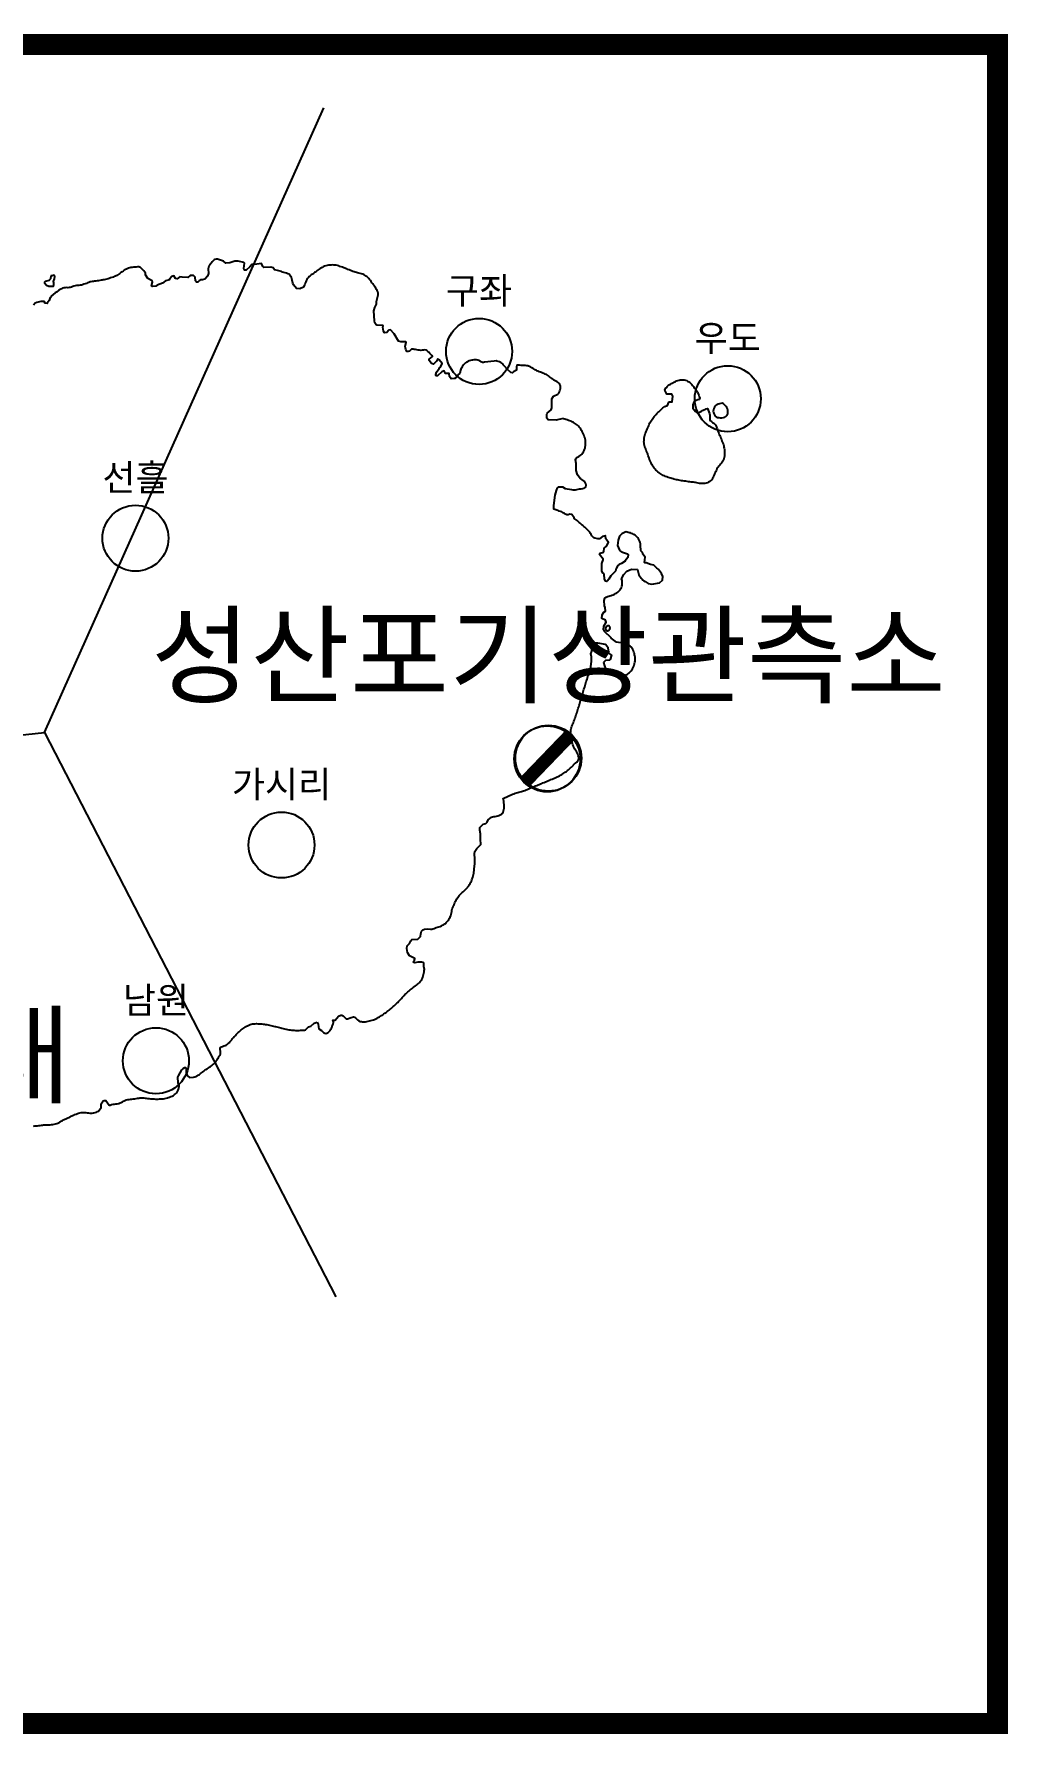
# Model space of a CAD drawing. Header units: millimetres. Extents: x -954552 to 1497340, y -301250 to 736091.
# Drawn here: x 169104 to 206020, y -49129 to 15304 of the extents above; entities that cross this region are included whole.
import ezdxf
from ezdxf.enums import TextEntityAlignment as Align

# ---------------------------------------------------------------- set-up
doc = ezdxf.new("R2010")
doc.units = ezdxf.units.MM
for name, color, linetype in [('2122', 7, 'Continuous'), ('AWS', 4, 'Continuous'), ('AWS명', 2, 'Continuous'), ('EL', 2, 'Continuous'), ('Point', 1, 'Continuous'), ('관측소명', 3, 'Continuous'), ('기상청', 1, 'Continuous'), ('티센', 6, 'Continuous')]:
    doc.layers.add(name, color=color, linetype=linetype)
doc.styles.get("Standard").update_dxf_attribs({"font": ''})
doc.styles.get('Standard').set_extended_font_data('Gulim')

# ---------------------------------------------------------------- blocks, each defined once
blk = doc.blocks.new('관측소(기상청)')
at = {"layer": '기상청', "const_width": 500}
blk.add_lwpolyline([(821, 874), (-914, -926)], dxfattribs=at)
at = {"layer": '기상청'}
blk.add_circle((-46, -26), 1250, dxfattribs=at)

msp = doc.modelspace()

# ---------------------------------------------------------------- linework, layer by layer
at = {"linetype": 'Continuous', "const_width": 800}
msp.add_lwpolyline([(107223, -48729), (107223, 14904), (205620, 14904), (205620, -48729)], close=True, dxfattribs=at)
at = {"layer": '2122', "color": 7}
for points in [[(179840, -22147), (179874, -22223), (179881, -22326), (179904, -22396), (179996, -22469), (180037, -22505), (180079, -22540), (180121, -22565), (180159, -22575), (180204, -22567), (180248, -22543), (180290, -22508), (180327, -22466), (180331, -22460), (180360, -22420), (180383, -22375), (180401, -22328), (180410, -22302), (180427, -22255), (180441, -22207), (180455, -22159), (180461, -22137), (180432, -22078), (180514, -22070), (180641, -21922), (180729, -21880), (180766, -21883), (180828, -21906), (180933, -22026), (180990, -22027), (181121, -21966), (181121, -21966), (181209, -21949), (181253, -21961), (181293, -21988), (181332, -22024), (181371, -22062), (181410, -22097), (181417, -22101), (181462, -22118), (181511, -22129), (181560, -22134), (181611, -22136), (181663, -22133), (181714, -22126), (181766, -22116), (181817, -22104), (181826, -22101), (181875, -22091), (181922, -22078), (181969, -22062), (182015, -22044), (182061, -22024), (182106, -22001), (182151, -21977), (182195, -21951), (182238, -21924), (182281, -21895), (182323, -21866), (182365, -21836), (182366, -21836), (182407, -21808), (182448, -21780), (182448, -21780), (182489, -21751), (182529, -21720), (182568, -21689), (182606, -21658), (182645, -21625), (182683, -21592), (182720, -21559), (182757, -21525), (182794, -21491), (182830, -21456), (182855, -21433), (182890, -21398), (182925, -21361), (182959, -21325), (182993, -21288), (183027, -21251), (183061, -21214), (183095, -21177), (183130, -21141), (183164, -21105), (183199, -21069), (183235, -21034), (183272, -21000), (183309, -20968), (183348, -20936), (183365, -20923), (183394, -20901), (183435, -20871), (183476, -20841), (183517, -20810), (183559, -20778), (183559, -20778), (183599, -20746), (183638, -20713), (183676, -20679), (183712, -20643), (183745, -20606), (183775, -20567), (183802, -20527), (183825, -20484), (183843, -20439), (183857, -20392), (183869, -20343), (183879, -20294), (183888, -20244), (183897, -20193), (183904, -20154), (183878, -20042), (183879, -19930), (183849, -19886), (183799, -19876), (183652, -19878), (183542, -19898), (183498, -19891), (183493, -19844), (183527, -19806), (183527, -19781), (183544, -19754), (183538, -19741), (183333, -19632), (183254, -19503), (183230, -19353), (183245, -19253), (183245, -19253), (183340, -19166), (183385, -19061), (183422, -19022), (183654, -19003), (183753, -18903), (183769, -18804), (183790, -18698), (183839, -18653), (183909, -18628), (184015, -18617), (184128, -18628), (184177, -18623), (184226, -18612), (184274, -18596), (184321, -18577), (184349, -18565), (184398, -18551), (184447, -18535), (184496, -18518), (184543, -18499), (184588, -18477), (184632, -18453), (184672, -18425), (184695, -18407), (184732, -18374), (184766, -18338), (184797, -18298), (184826, -18256), (184851, -18212), (184874, -18166), (184882, -18148), (184882, -18148), (184899, -18102), (184913, -18055), (184924, -18006), (184935, -17956), (184945, -17907), (184958, -17858), (184968, -17825), (184986, -17778), (185006, -17732), (185027, -17687), (185040, -17659), (185060, -17614), (185082, -17568), (185104, -17523), (185128, -17479), (185153, -17436), (185162, -17422), (185192, -17383), (185224, -17345), (185259, -17309), (185295, -17274), (185331, -17239), (185369, -17205), (185406, -17171), (185443, -17137), (185479, -17101), (185513, -17065), (185545, -17027), (185550, -17020), (185579, -16979), (185607, -16937), (185607, -16937), (185633, -16894), (185657, -16849), (185680, -16804), (185700, -16758), (185717, -16712), (185722, -16697), (185737, -16650), (185750, -16601), (185760, -16552), (185769, -16503), (185776, -16453), (185782, -16403), (185787, -16359), (185793, -16309), (185799, -16260), (185804, -16210), (185808, -16160), (185811, -16110), (185814, -16060), (185815, -16010), (185816, -16000), (185812, -15948), (185807, -15896), (185803, -15844), (185802, -15794), (185804, -15745), (185812, -15698), (185816, -15683), (185835, -15640), (185862, -15600), (185893, -15561), (185893, -15561), (185928, -15524), (185965, -15488), (186003, -15452), (186040, -15415), (186046, -15410), (186029, -15213), (186032, -15006), (185996, -14868), (186004, -14774), (186124, -14642), (186225, -14615), (186275, -14566), (186314, -14479), (186440, -14380), (186486, -14364), (186535, -14355), (186586, -14349), (186636, -14342), (186678, -14332), (186727, -14314), (186774, -14291), (186817, -14264), (186852, -14231), (186858, -14224), (186884, -14184), (186903, -14138), (186915, -14089), (186921, -14036), (186923, -13983), (186923, -13951), (186922, -13901), (186922, -13901), (186917, -13851), (186911, -13801), (186909, -13778), (186881, -13666), (187245, -13505), (187292, -13489), (187340, -13475), (187388, -13461), (187436, -13448), (187485, -13434), (187533, -13421), (187581, -13407), (187613, -13398), (187660, -13381), (187707, -13364), (187754, -13346), (187800, -13328), (187847, -13310), (187893, -13291), (187939, -13271), (187985, -13252), (188032, -13232), (188078, -13213), (188116, -13196), (188163, -13178), (188209, -13159), (188256, -13141), (188302, -13122), (188349, -13103), (188395, -13084), (188441, -13065), (188441, -13065), (188487, -13046), (188533, -13026), (188579, -13007), (188605, -12995), (188652, -12976), (188699, -12957), (188745, -12938), (188791, -12918), (188838, -12898), (188883, -12878), (188929, -12857), (188974, -12835), (189018, -12812), (189062, -12788), (189105, -12763), (189147, -12737), (189159, -12729), (189201, -12701), (189242, -12673), (189282, -12643), (189321, -12612), (189360, -12580), (189398, -12547), (189435, -12514), (189472, -12480), (189508, -12445), (189511, -12441), (189547, -12406), (189555, -12398), (189593, -12364), (189633, -12329), (189633, -12329), (189672, -12295), (189707, -12259), (189735, -12222), (189741, -12211), (189752, -12171), (189754, -12129), (189747, -12085), (189733, -12039), (189714, -11993), (189690, -11945), (189663, -11896), (189634, -11846), (189606, -11797), (189578, -11746), (189552, -11696), (189547, -11687), (189531, -11638), (189516, -11589), (189501, -11540), (189488, -11491), (189475, -11441), (189465, -11391), (189456, -11342), (189449, -11292), (189445, -11243), (189443, -11194), (189445, -11145), (189447, -11119), (189454, -11071), (189464, -11023), (189477, -10975), (189477, -10975), (189492, -10928), (189509, -10881), (189527, -10834), (189547, -10786), (189567, -10739), (189587, -10692), (189606, -10645), (189612, -10630), (189628, -10582), (189643, -10535), (189658, -10487), (189673, -10440), (189689, -10392), (189704, -10344), (189719, -10296), (189733, -10249), (189748, -10201), (189763, -10153), (189777, -10105), (189792, -10057), (189806, -10009), (189821, -9961), (189835, -9914), (189849, -9866), (189863, -9818), (189877, -9770), (189892, -9722), (189906, -9674), (189920, -9626), (189934, -9578), (189948, -9530), (189963, -9482), (189977, -9434), (189977, -9434), (189991, -9386), (190006, -9338), (190007, -9336), (190022, -9289), (190037, -9241), (190053, -9193), (190068, -9146), (190083, -9098), (190098, -9050), (190113, -9003), (190128, -8955), (190136, -8926), (190152, -8879), (190167, -8831), (190182, -8783), (190195, -8734), (190206, -8686), (190215, -8639), (190222, -8590), (190226, -8540), (190228, -8490), (190229, -8440), (190229, -8390), (190229, -8339), (190230, -8308), (190203, -8192), (190248, -8092), (190249, -8018), (190170, -7860), (190177, -7824), (190209, -7790), (190296, -7769), (190458, -7771), (190458, -7771), (190752, -7821), (190774, -7838), (190850, -7938), (190861, -8070), (190854, -8126), (190879, -8161), (190989, -8237), (190938, -8402), (190919, -8433), (190762, -8444), (190699, -8499), (190692, -8518), (190722, -8640), (190743, -8686), (190769, -8729), (190800, -8769), (190826, -8797), (190862, -8832), (190901, -8863), (190943, -8890), (190988, -8915), (191034, -8936), (191064, -8948), (191110, -8972), (191158, -8993), (191207, -9011), (191257, -9026), (191306, -9035), (191355, -9038), (191403, -9035), (191409, -9034), (191457, -9025), (191505, -9008), (191505, -9008), (191551, -8986), (191594, -8959), (191635, -8927), (191661, -8905), (191698, -8872), (191733, -8835), (191765, -8795), (191793, -8752), (191818, -8707), (191839, -8660), (191856, -8612), (191868, -8563), (191869, -8560), (191881, -8511), (191888, -8462), (191892, -8411), (191891, -8360), (191886, -8309), (191878, -8259), (191869, -8222), (191859, -8171), (191845, -8121), (191828, -8072), (191806, -8026), (191780, -7983), (191749, -7945), (191732, -7927), (191696, -7897), (191655, -7872), (191610, -7851), (191562, -7832), (191513, -7814), (191464, -7798), (191464, -7798), (191423, -7783), (191178, -7746), (191035, -7632), (190977, -7598), (190978, -7585), (190726, -7337), (190726, -7325), (190714, -7321), (190690, -7280), (190698, -7143), (190793, -6994), (190768, -6914), (190620, -6852), (190635, -6712), (190699, -6609), (190768, -6576), (190747, -6439), (190727, -6366), (190711, -6169), (190737, -6082), (190794, -6039), (190838, -6017), (190885, -6000), (190934, -5986), (190982, -5972), (191005, -5965), (191054, -5947), (191101, -5927), (191147, -5906), (191191, -5881), (191231, -5852), (191250, -5835), (191287, -5800), (191287, -5800), (191319, -5761), (191347, -5718), (191370, -5672), (191386, -5624), (191394, -5591), (191399, -5542), (191399, -5492), (191396, -5441), (191394, -5411), (191371, -5345), (191456, -5178), (191576, -5056), (191746, -4977), (191973, -4994), (191988, -5038), (191997, -5091), (191998, -5096), (192014, -5143), (192034, -5190), (192058, -5235), (192086, -5277), (192116, -5318), (192149, -5356), (192185, -5391), (192222, -5422), (192263, -5451), (192305, -5478), (192349, -5504), (192386, -5527), (192520, -5546), (192807, -5498), (192921, -5400), (192932, -5254), (192932, -5254), (192884, -5146), (192776, -4998), (192745, -4963), (192709, -4940), (192602, -4823), (192476, -4797), (192311, -4744), (192255, -4738), (192249, -4728), (192270, -4522), (192184, -4409), (192184, -4396), (192164, -4352), (192128, -4314), (192120, -4305), (192105, -4259), (192098, -4210), (192097, -4159), (192096, -4108), (192095, -4057), (192091, -4025), (192078, -3975), (192061, -3927), (192041, -3879), (192016, -3834), (191989, -3792), (191957, -3754), (191926, -3723), (191887, -3693), (191845, -3667), (191800, -3644), (191754, -3622), (191710, -3601), (191710, -3601), (191670, -3599), (191533, -3569), (191382, -3642), (191294, -3728), (191241, -3878), (191221, -4089), (191299, -4256), (191325, -4288), (191404, -4336), (191603, -4401), (191622, -4420), (191607, -4544), (191505, -4668), (191505, -4680), (191367, -4762), (191279, -4802), (191229, -4842), (191164, -4951), (191150, -5050), (190968, -5229), (190894, -5359), (190840, -5427), (190814, -5442), (190759, -5429), (190722, -5344), (190712, -5182), (190674, -5131), (190662, -5131), (190627, -5043), (190630, -4768), (190682, -4632), (190682, -4606), (190541, -4429), (190541, -4429), (190566, -4377), (190685, -4332), (190704, -4313), (190712, -4182), (190803, -4108), (190883, -3974), (190816, -3887), (190774, -3833), (190769, -3721), (190750, -3711), (190656, -3745), (190532, -3825), (190468, -3829), (190361, -3809), (190320, -3786), (190285, -3754), (190253, -3715), (190224, -3672), (190196, -3626), (190168, -3581), (190157, -3565), (190122, -3528), (190087, -3493), (190051, -3458), (190015, -3424), (189978, -3390), (189941, -3357), (189903, -3323), (189884, -3306), (189846, -3272), (189809, -3239), (189772, -3206), (189734, -3173), (189734, -3173), (189697, -3141), (189577, -3064), (189578, -3039), (189492, -2907), (189417, -2899), (189345, -2921), (189299, -2918), (189253, -2901), (189208, -2875), (189164, -2845), (189118, -2817), (189107, -2810), (189060, -2793), (189012, -2777), (188965, -2761), (188963, -2760), (188801, -2707), (188804, -2561), (188858, -2176), (188907, -2002), (188949, -1896), (188987, -1863), (189138, -1858), (189236, -1919), (189480, -1966), (189530, -1969), (189580, -1970), (189631, -1967), (189681, -1962), (189730, -1953), (189779, -1941), (189782, -1941), (189841, -1932), (189841, -1932), (189900, -1920), (189953, -1904), (189995, -1881), (190022, -1850), (190026, -1840), (190028, -1795), (190015, -1744), (189991, -1695), (189983, -1682), (189953, -1645), (189915, -1613), (189872, -1584), (189828, -1557), (189810, -1545), (189705, -1404), (189652, -1238), (189655, -975), (189624, -840), (189639, -801), (189668, -766), (189707, -735), (189753, -706), (189802, -677), (189848, -645), (189882, -618), (189911, -577), (189936, -533), (189957, -486), (189975, -439), (189989, -390), (189999, -340), (190004, -290), (190004, -287), (190009, -238), (190010, -188), (190007, -138), (190001, -87), (190001, -87), (189991, -37), (189978, 13), (189961, 61), (189942, 109), (189920, 156), (189904, 187), (189882, 233), (189858, 277), (189831, 321), (189802, 362), (189770, 402), (189736, 440), (189700, 475), (189662, 508), (189630, 532), (189591, 560), (189549, 584), (189505, 607), (189459, 626), (189412, 645), (189364, 661), (189316, 677), (189267, 693), (189218, 709), (189169, 724), (189163, 726), (188896, 666), (188596, 682), (188547, 746), (188542, 883), (188549, 932), (188701, 1055), (188733, 1137), (188737, 1480), (188790, 1582), (188959, 1658), (188959, 1658), (188992, 1695), (189018, 1739), (189036, 1787), (189042, 1812), (189054, 1863), (189057, 1915), (189053, 1966), (189038, 2013), (189035, 2021), (189009, 2058), (188974, 2090), (188931, 2118), (188884, 2143), (188835, 2168), (188803, 2186), (188763, 2217), (188724, 2249), (188685, 2280), (188646, 2311), (188606, 2342), (188565, 2370), (188526, 2395), (188482, 2417), (188436, 2437), (188390, 2455), (188343, 2472), (188295, 2488), (188247, 2505), (188200, 2522), (188154, 2541), (188145, 2544), (188102, 2571), (188059, 2599), (188017, 2628), (187974, 2655), (187931, 2681), (187931, 2681), (187887, 2703), (187842, 2720), (187831, 2724), (187783, 2733), (187734, 2738), (187683, 2740), (187633, 2740), (187582, 2739), (187570, 2739), (187509, 2751), (187452, 2758), (187410, 2749), (187398, 2739), (187389, 2694), (187390, 2641), (187396, 2567), (187277, 2497), (187245, 2463), (187182, 2470), (187047, 2594), (186923, 2725), (186892, 2766), (186861, 2805), (186837, 2828), (186796, 2854), (186751, 2874), (186702, 2889), (186652, 2902), (186620, 2911), (186551, 2909), (186174, 2868), (186144, 2853), (186099, 2853), (186054, 2876), (186009, 2908), (185970, 2933), (185970, 2933), (185921, 2945), (185871, 2952), (185820, 2955), (185770, 2953), (185719, 2946), (185693, 2940), (185644, 2930), (185595, 2915), (185549, 2895), (185506, 2870), (185499, 2866), (185459, 2836), (185422, 2802), (185389, 2764), (185358, 2723), (185334, 2686), (185309, 2643), (185287, 2599), (185267, 2559), (185245, 2434), (185210, 2410), (185092, 2274), (185049, 2243), (185024, 2241), (184911, 2239), (184850, 2321), (184845, 2442), (184695, 2439), (184646, 2539), (184561, 2497), (184401, 2346), (184344, 2344), (184332, 2359), (184332, 2403), (184364, 2493), (184459, 2623), (184459, 2623), (184460, 2636), (184511, 2675), (184569, 2812), (184460, 2955), (184408, 2989), (184359, 2902), (184250, 2785), (184175, 2811), (184083, 2925), (184077, 2963), (184083, 2981), (184203, 3083), (184179, 3120), (184139, 3157), (184106, 3198), (184072, 3239), (184037, 3276), (183998, 3306), (183967, 3322), (183920, 3328), (183871, 3326), (183819, 3320), (183767, 3314), (183765, 3314), (183715, 3318), (183666, 3324), (183616, 3332), (183567, 3341), (183518, 3350), (183473, 3359), (183407, 3360), (183388, 3331), (183332, 3286), (183288, 3264), (183238, 3271), (183195, 3344), (183195, 3344), (183181, 3409), (183178, 3456), (183205, 3621), (183192, 3634), (183005, 3639), (182924, 3665), (182759, 3937), (182617, 4095), (182554, 4077), (182472, 3991), (182391, 3982), (182349, 4037), (182325, 4186), (182332, 4237), (182313, 4255), (182095, 4271), (182077, 4283), (182021, 4362), (182006, 4432), (181983, 4809), (182022, 4937), (182081, 5065), (182089, 5169), (182099, 5219), (182113, 5268), (182127, 5317), (182139, 5366), (182147, 5414), (182149, 5439), (182143, 5486), (182131, 5533), (182113, 5579), (182090, 5624), (182064, 5668), (182035, 5711), (182004, 5754), (182004, 5754), (181971, 5796), (181940, 5835), (181913, 5878), (181885, 5921), (181856, 5963), (181825, 6003), (181793, 6041), (181758, 6077), (181721, 6110), (181696, 6129), (181655, 6155), (181612, 6177), (181566, 6196), (181519, 6212), (181471, 6226), (181421, 6239), (181371, 6252), (181321, 6264), (181272, 6277), (181236, 6288), (181189, 6306), (181143, 6325), (181096, 6344), (181050, 6363), (181004, 6381), (180957, 6400), (180910, 6417), (180890, 6424), (180843, 6443), (180796, 6462), (180748, 6480), (180700, 6497), (180652, 6512), (180604, 6526), (180555, 6536), (180507, 6543), (180507, 6543), (180466, 6546), (180416, 6549), (180366, 6548), (180315, 6544), (180265, 6537), (180215, 6527), (180166, 6514), (180117, 6498), (180070, 6480), (180024, 6459), (179999, 6446), (179956, 6422), (179914, 6396), (179873, 6367), (179833, 6336), (179794, 6304), (179755, 6271), (179740, 6259), (179698, 6230), (179656, 6201), (179615, 6171), (179575, 6140), (179538, 6107), (179503, 6072), (179474, 6036), (179448, 5994), (179425, 5950), (179404, 5905), (179385, 5858), (179367, 5810), (179359, 5792), (179320, 5709), (179182, 5648), (179051, 5656), (178941, 5801), (178910, 5864), (178910, 5864), (178886, 5971), (178873, 6021), (178858, 6071), (178838, 6117), (178812, 6158), (178805, 6165), (178769, 6195), (178726, 6219), (178678, 6237), (178627, 6252), (178576, 6266), (178575, 6266), (178528, 6282), (178480, 6297), (178432, 6311), (178384, 6325), (178338, 6338), (178223, 6367), (178174, 6436), (178075, 6469), (177812, 6460), (177781, 6495), (177726, 6605), (177463, 6565), (177363, 6564), (177300, 6486), (177288, 6486), (177287, 6473), (177149, 6351), (177086, 6349), (177067, 6371), (177062, 6415), (177083, 6615), (177059, 6646), (176841, 6698), (176722, 6700), (176722, 6700), (176527, 6628), (176376, 6617), (176284, 6694), (176060, 6772), (176009, 6768), (175960, 6755), (175928, 6740), (175890, 6711), (175856, 6674), (175826, 6632), (175806, 6603), (175776, 6563), (175748, 6522), (175734, 6503), (175706, 6409), (175721, 6232), (175676, 6129), (175609, 6038), (175577, 6011), (175487, 5983), (175418, 5981), (175392, 5958), (175367, 5952), (175311, 5895), (175267, 5902), (175231, 5952), (175214, 6091), (175146, 6154), (175027, 6156), (174939, 6069), (174725, 6082), (174632, 6098), (174526, 6022), (174472, 6034), (174408, 6133), (174326, 6109), (174326, 6109), (174242, 6010), (174237, 5991), (174093, 5950), (173973, 5858), (173772, 5785), (173722, 5748), (173598, 5739), (173559, 5763), (173593, 5903), (173581, 5945), (173420, 6040), (173334, 6176), (173334, 6188), (173324, 6236), (173300, 6281), (173267, 6322), (173252, 6337), (173220, 6379), (173184, 6418), (173143, 6449), (173097, 6469), (173073, 6473), (173029, 6473), (172979, 6472), (172929, 6470), (172878, 6465), (172828, 6459), (172779, 6450), (172730, 6439), (172682, 6425), (172656, 6416), (172611, 6396), (172567, 6373), (172525, 6347), (172483, 6319), (172442, 6290), (172442, 6290), (172401, 6260), (172360, 6230), (172319, 6201), (172277, 6173), (172239, 6150), (172193, 6129), (172148, 6109), (172101, 6090), (172054, 6073), (172007, 6056), (171959, 6041), (171911, 6027), (171862, 6014), (171813, 6002), (171764, 5991), (171715, 5981), (171699, 5977), (171650, 5968), (171601, 5960), (171551, 5953), (171502, 5946), (171452, 5940), (171402, 5933), (171353, 5926), (171303, 5918), (171254, 5910), (171232, 5905), (171184, 5889), (171136, 5871), (171089, 5853), (171042, 5835), (170994, 5817), (170947, 5802), (170898, 5790), (170850, 5781), (170800, 5776), (170800, 5776), (170793, 5776), (170764, 5776), (170715, 5771), (170666, 5761), (170618, 5746), (170570, 5730), (170523, 5713), (170474, 5699), (170434, 5690), (170383, 5689), (170333, 5690), (170283, 5689), (170234, 5683), (170232, 5683), (170186, 5667), (170140, 5647), (170095, 5623), (170051, 5599), (170045, 5596), (169951, 5520), (169901, 5495), (169749, 5361), (169749, 5348), (169717, 5316), (169684, 5204), (169608, 5107), (169608, 5094), (169532, 5101), (169490, 5164), (169359, 5166), (169209, 5129), (169152, 5106), (169089, 5027)], [(169736, 6134), (169732, 6028), (169682, 5979), (169681, 5959), (169531, 5925), (169500, 5894), (169499, 5870), (169576, 5790), (169672, 5749), (169842, 5746), (169861, 5793), (169855, 5862), (169837, 5921), (169879, 6020), (169896, 6110), (169859, 6164), (169787, 6138), (169736, 6134), (169736, 6134)], [(193109, 1220), (193160, 1347), (193180, 1368), (193223, 1358), (193286, 1367), (193320, 1579), (193283, 1648), (193089, 1651), (193008, 1801), (193023, 1846), (193053, 1889), (193071, 1909), (193104, 1946), (193141, 1978), (193182, 2007), (193226, 2033), (193272, 2056), (193319, 2078), (193325, 2081), (193369, 2108), (193414, 2133), (193460, 2155), (193507, 2173), (193554, 2187), (193594, 2193), (193645, 2199), (193696, 2198), (193747, 2193), (193797, 2181), (193844, 2165), (193878, 2148), (193921, 2125), (193960, 2095), (193997, 2061), (194032, 2024), (194065, 1984), (194065, 1984), (194096, 1943), (194110, 1924), (194142, 1886), (194173, 1846), (194202, 1805), (194229, 1763), (194253, 1719), (194260, 1707), (194281, 1663), (194301, 1617), (194320, 1570), (194338, 1523), (194342, 1513), (194330, 1452), (194299, 1449), (194162, 1401), (194123, 1371), (194078, 1249), (194076, 1119), (194171, 997), (194236, 948), (194283, 949), (194332, 969), (194357, 982), (194401, 1005), (194444, 1031), (194488, 1055), (194491, 1057), (194537, 1077), (194581, 1095), (194632, 1105), (194704, 923), (194716, 854), (194720, 685), (194746, 647), (194783, 614), (194783, 614), (194825, 584), (194869, 554), (194902, 527), (194930, 486), (194953, 443), (194973, 397), (194991, 350), (195008, 302), (195025, 253), (195037, 220), (195058, 175), (195078, 129), (195099, 83), (195118, 37), (195137, -9), (195142, -19), (195161, -66), (195180, -112), (195199, -160), (195216, -207), (195231, -255), (195244, -303), (195255, -352), (195261, -393), (195270, -443), (195276, -495), (195279, -546), (195280, -598), (195278, -649), (195272, -700), (195263, -750), (195251, -798), (195234, -845), (195216, -886), (195191, -927), (195161, -966), (195129, -1005), (195129, -1005), (195095, -1043), (195061, -1081), (195029, -1120), (195014, -1140), (194989, -1183), (194966, -1227), (194944, -1272), (194922, -1317), (194901, -1363), (194880, -1409), (194861, -1457), (194841, -1504), (194818, -1548), (194791, -1588), (194790, -1589), (194756, -1625), (194716, -1656), (194673, -1682), (194625, -1704), (194576, -1720), (194529, -1731), (194481, -1738), (194433, -1739), (194383, -1736), (194333, -1729), (194282, -1720), (194232, -1709), (194181, -1698), (194155, -1693), (194105, -1688), (194055, -1682), (194006, -1677), (193956, -1671), (193907, -1664), (193857, -1658), (193808, -1650), (193808, -1650), (193796, -1648), (193746, -1642), (193697, -1634), (193647, -1627), (193598, -1619), (193549, -1610), (193499, -1600), (193451, -1589), (193402, -1578), (193354, -1565), (193333, -1559), (193284, -1546), (193235, -1533), (193186, -1519), (193138, -1503), (193090, -1486), (193043, -1468), (192998, -1447), (192953, -1425), (192910, -1401), (192877, -1379), (192834, -1352), (192793, -1323), (192753, -1292), (192715, -1259), (192678, -1224), (192644, -1187), (192611, -1149), (192580, -1109), (192551, -1068), (192541, -1051), (192515, -1009), (192492, -965), (192471, -920), (192452, -874), (192434, -827), (192434, -827), (192417, -779), (192402, -731), (192386, -682), (192371, -634), (192369, -624), (192348, -578), (192327, -531), (192307, -484), (192288, -436), (192271, -389), (192255, -341), (192242, -294), (192233, -246), (192227, -198), (192224, -150), (192225, -100), (192229, -51), (192236, -1), (192246, 48), (192259, 98), (192273, 147), (192290, 195), (192308, 243), (192328, 291), (192346, 332), (192364, 379), (192383, 425), (192404, 471), (192426, 516), (192450, 561), (192475, 604), (192501, 647), (192529, 689), (192558, 730), (192589, 770), (192615, 803), (192647, 842), (192647, 842), (192679, 880), (192713, 916), (192748, 952), (192784, 987), (192821, 1021), (192859, 1054), (192862, 1057), (192897, 1095), (192933, 1131), (192972, 1164), (193013, 1190), (193034, 1199), (193082, 1213), (193109, 1220), (193109, 1220)], [(195186, 1311), (195136, 1301), (195087, 1289), (195039, 1274), (195007, 1259), (194962, 1232), (194922, 1198), (194890, 1159), (194867, 1115), (194865, 1110), (194852, 1061), (194849, 1010), (194857, 958), (194872, 915), (194893, 866), (194923, 823), (194962, 791), (194985, 781), (195014, 773), (195064, 763), (195115, 756), (195164, 756), (195179, 758), (195232, 767), (195283, 784), (195329, 809), (195366, 842), (195381, 863), (195399, 907), (195406, 958), (195404, 1011), (195396, 1050), (195383, 1098), (195363, 1145), (195335, 1189), (195302, 1228), (195276, 1252), (195236, 1281), (195193, 1307), (195186, 1311), (195186, 1311)], [(190884, -7122), (190879, -7124), (190874, -7125), (190869, -7126), (190864, -7128), (190859, -7129), (190854, -7130), (190849, -7132), (190844, -7133), (190839, -7135), (190834, -7137), (190829, -7138), (190825, -7140), (190820, -7142), (190816, -7144), (190812, -7147), (190808, -7150), (190804, -7152), (190802, -7155), (190798, -7158), (190794, -7162), (190791, -7166), (190788, -7170), (190785, -7174), (190782, -7179), (190780, -7183), (190778, -7188), (190776, -7193), (190774, -7198), (190772, -7203), (190771, -7208), (190770, -7213), (190770, -7218), (190769, -7223), (190769, -7226), (190769, -7232), (190769, -7237), (190769, -7242), (190769, -7242), (190769, -7248), (190770, -7253), (190771, -7259), (190772, -7264), (190774, -7269), (190776, -7274), (190778, -7279), (190780, -7284), (190783, -7288), (190786, -7292), (190789, -7296), (190792, -7300), (190796, -7302), (190798, -7304), (190802, -7307), (190806, -7309), (190811, -7310), (190816, -7312), (190821, -7313), (190826, -7313), (190831, -7314), (190837, -7314), (190842, -7313), (190847, -7313), (190853, -7312), (190858, -7311), (190863, -7309), (190869, -7307), (190873, -7305), (190876, -7304), (190881, -7302), (190885, -7300), (190890, -7297), (190894, -7294), (190898, -7291), (190902, -7288), (190906, -7284), (190910, -7280), (190910, -7280), (190913, -7276), (190917, -7272), (190920, -7268), (190923, -7263), (190925, -7259), (190928, -7254), (190930, -7249), (190931, -7245), (190933, -7240), (190934, -7235), (190935, -7233), (190936, -7228), (190937, -7223), (190937, -7217), (190938, -7212), (190938, -7207), (190938, -7201), (190937, -7196), (190937, -7191), (190936, -7185), (190934, -7180), (190933, -7175), (190931, -7170), (190929, -7165), (190927, -7160), (190924, -7155), (190922, -7151), (190918, -7147), (190915, -7143), (190912, -7139), (190908, -7136), (190905, -7134), (190901, -7131), (190897, -7129), (190892, -7126), (190888, -7124), (190884, -7122), (190884, -7122)], [(169084, -26086), (169134, -26081), (169184, -26077), (169233, -26072), (169283, -26067), (169333, -26062), (169383, -26056), (169432, -26050), (169460, -26046), (169512, -26045), (169564, -26044), (169616, -26042), (169668, -26040), (169719, -26037), (169770, -26033), (169820, -26026), (169870, -26017), (169918, -26006), (169965, -25991), (170010, -25972), (170054, -25949), (170071, -25938), (170093, -25924), (170135, -25898), (170179, -25873), (170223, -25850), (170269, -25829), (170269, -25829), (170314, -25808), (170361, -25789), (170380, -25780), (170426, -25757), (170471, -25734), (170517, -25712), (170562, -25690), (170608, -25668), (170655, -25648), (170701, -25630), (170748, -25613), (170796, -25598), (170844, -25585), (170892, -25575), (170913, -25572), (170962, -25571), (171012, -25574), (171063, -25578), (171113, -25584), (171164, -25589), (171214, -25593), (171264, -25595), (171314, -25594), (171363, -25588), (171373, -25586), (171420, -25572), (171467, -25555), (171514, -25537), (171552, -25522), (171647, -25383), (171648, -25246), (171648, -25246), (171731, -25128), (171762, -25116), (171830, -25117), (171947, -25300), (171992, -25293), (172043, -25275), (172055, -25270), (172104, -25261), (172154, -25254), (172204, -25248), (172254, -25241), (172302, -25232), (172321, -25227), (172368, -25209), (172413, -25188), (172458, -25164), (172502, -25141), (172547, -25119), (172593, -25099), (172616, -25091), (172664, -25081), (172714, -25074), (172764, -25069), (172814, -25065), (172864, -25061), (172914, -25056), (172925, -25055), (172974, -25044), (173023, -25034), (173072, -25024), (173112, -25019), (173112, -25019), (173162, -25017), (173211, -25018), (173261, -25022), (173311, -25028), (173361, -25034), (173411, -25041), (173461, -25047), (173465, -25048), (173515, -25052), (173564, -25056), (173614, -25059), (173664, -25061), (173714, -25062), (173759, -25062), (173810, -25062), (173861, -25061), (173912, -25059), (173963, -25055), (174013, -25049), (174062, -25041), (174111, -25030), (174158, -25016), (174191, -25004), (174241, -24989), (174291, -24970), (174339, -24949), (174385, -24924), (174429, -24896), (174468, -24865), (174503, -24830), (174533, -24791), (174533, -24791), (174543, -24774), (174563, -24731), (174578, -24684), (174590, -24634), (174600, -24584), (174608, -24544), (174571, -24446), (174561, -24230), (174575, -24185), (174709, -23951), (174753, -23905), (174822, -23872), (174847, -23869), (174866, -23894), (174870, -24054), (174895, -24136), (174920, -24179), (174992, -24243), (175149, -24232), (175196, -24220), (175242, -24204), (175287, -24183), (175330, -24158), (175373, -24131), (175414, -24101), (175455, -24070), (175496, -24038), (175536, -24005), (175576, -23972), (175578, -23970), (175621, -23943), (175621, -23943), (175664, -23916), (175707, -23889), (175749, -23861), (175790, -23832), (175830, -23801), (175868, -23770), (175905, -23737), (175941, -23702), (175952, -23689), (175984, -23651), (176014, -23612), (176043, -23571), (176071, -23529), (176098, -23487), (176125, -23444), (176139, -23423), (176154, -23402), (176169, -23355), (176172, -23302), (176168, -23247), (176164, -23194), (176165, -23146), (176175, -23114), (176210, -23087), (176254, -23067), (176304, -23049), (176355, -23032), (176384, -23021), (176424, -22993), (176462, -22961), (176497, -22927), (176497, -22927), (176532, -22890), (176565, -22852), (176597, -22813), (176630, -22774), (176662, -22735), (176695, -22696), (176700, -22690), (176735, -22654), (176769, -22617), (176804, -22581), (176840, -22546), (176876, -22511), (176913, -22478), (176951, -22445), (176988, -22417), (177028, -22387), (177069, -22359), (177112, -22332), (177155, -22307), (177199, -22283), (177218, -22273), (177247, -22259), (177293, -22240), (177340, -22226), (177389, -22216), (177439, -22210), (177489, -22207), (177541, -22206), (177592, -22208), (177643, -22212), (177685, -22216), (177685, -22216), (177735, -22218), (177784, -22221), (177834, -22227), (177883, -22234), (177933, -22242), (177982, -22251), (178031, -22261), (178080, -22272), (178129, -22284), (178178, -22296), (178227, -22308), (178260, -22316), (178309, -22328), (178357, -22341), (178406, -22354), (178454, -22367), (178502, -22380), (178551, -22392), (178600, -22404), (178648, -22414), (178663, -22417), (178712, -22426), (178762, -22434), (178811, -22441), (178861, -22448), (178911, -22453), (178961, -22456), (179011, -22459), (179051, -22460), (179101, -22460), (179151, -22459), (179151, -22459), (179201, -22457), (179251, -22455), (179301, -22451), (179351, -22448), (179389, -22446), (179510, -22325), (179592, -22307), (179719, -22191), (179840, -22147), (179840, -22147)]]:
    msp.add_lwpolyline(points, dxfattribs=at)
at = {"layer": 'AWS'}
for centre in [(185972, 3275), (195399, 1481), (172950, -3807), (178485, -15435), (173727, -23611)]:
    msp.add_circle(centre, 1250, dxfattribs=at)
at = {"layer": '기상청'}
msp.add_circle((188602, -12144), 1250, dxfattribs=at)
at = {"layer": '티센'}
for points in [[(169496, -11169), (180088, 12499)], [(142032, -14114), (169496, -11169)], [(169496, -11169), (180543, -32564)]]:
    msp.add_lwpolyline(points, dxfattribs=at)

# ---------------------------------------------------------------- block references
at = {"layer": 'Point'}
msp.add_blockref('관측소(기상청)', (188602, -12144), dxfattribs=at)

# ---------------------------------------------------------------- texts
at = {"layer": 'AWS명'}
for s, p in [('구좌', (185972, 4775)), ('우도', (195399, 2981)), ('선흘', (172950, -2307)), ('가시리', (178485, -13935)), ('남원', (173727, -22111))]:
    msp.add_text(s, height=1000, dxfattribs=at).set_placement(p, align=Align.BOTTOM_CENTER)
at = {"layer": 'EL'}
msp.add_text('0.000', height=2.5, dxfattribs=at).set_placement((188602, -12145), align=Align.TOP_CENTER)
at = {"layer": '관측소명'}
for s, p in [('성산포기상관측소', (188602, -10644)), ('서귀포기상대', (159228, -25810))]:
    msp.add_text(s, height=3000, dxfattribs=at).set_placement(p, align=Align.BOTTOM_CENTER)

doc.saveas('drawing.dxf')
